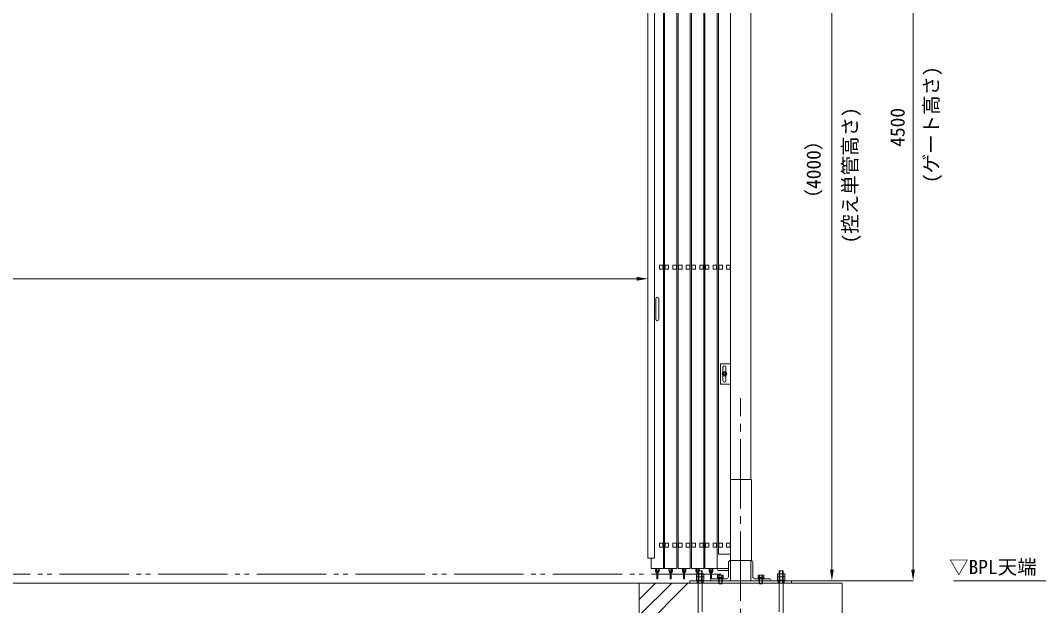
# Model space of a CAD drawing. Units: millimetres, scale not verified. Extents: x 54697 to 74822, y -14438 to 14438.
# Drawn here: x 62846 to 67867, y -11398 to -8511 of the extents above; entities that cross this region are included whole.
import ezdxf
from ezdxf.enums import TextEntityAlignment as Align

# ---------------------------------------------------------------- set-up
doc = ezdxf.new("R2010")
doc.units = ezdxf.units.MM
doc.header["$LTSCALE"] = 38
for name, pattern in [('CHAIN2', [12, 9, -1, 1, -1]), ('DASHED1', [1.8, 1.2, -0.6]), ('DOUBLE_CHAIN2', [12.8, 9, -1, 0.6, -0.6, 0.6, -1])]:
    doc.linetypes.add(name, pattern=pattern)
for name, color, linetype, lineweight in [('0-4_ﾊﾝﾄﾞﾙ', 7, 'Continuous', 18), ('0-5_ﾍﾞｰｽﾗｲﾝ', 5, 'Continuous', 18), ('0-6_ﾎﾞﾙﾄ類', 2, 'Continuous', 18), ('0-8_ﾜｲﾔｰﾛｰﾌﾟ', 7, 'DOUBLE_CHAIN2', 18), ('0-9_基礎工事用PCA大', 7, 'Continuous', 18), ('0-B_寸法', 3, 'Continuous', 18), ('0-C_側固定棒', 7, 'Continuous', 18), ('1-0_中央走行棒', 7, 'Continuous', 18), ('1-1_中央走行棒右', 7, 'Continuous', 18), ('1-4_通芯', 1, 'CHAIN2', 18), ('1-8_標準柱', 7, 'Continuous', 18), ('1-9_文字', 7, 'Continuous', 18)]:
    doc.layers.add(name, color=color, linetype=linetype, lineweight=lineweight)
doc.styles.add('ＭＳ ゴシック', font='')
doc.styles.get('ＭＳ ゴシック').set_extended_font_data('MS Gothic')

msp = doc.modelspace()

# ---------------------------------------------------------------- linework, layer by layer
at = {"layer": '0-4_ﾊﾝﾄﾞﾙ'}
for p, q in [((65978.4, -9884.94), (65978.4, -9984.93)), ((65994.39, -9884.94), (65994.39, -9984.93))]:
    msp.add_line(p, q, dxfattribs=at)
for centre, start, end in [((65986.41, -9884.94), 0, 180), ((65986.41, -9984.93), 180, 0)]:
    msp.add_arc(centre, 8.01, start, end, dxfattribs=at)
at = {"layer": '0-5_ﾍﾞｰｽﾗｲﾝ'}
for p, q in [((55097.4, -11287.5), (66897.39, -11287.5)), ((66647.4, -11275.5), (67247.4, -11275.5)), ((69097.41, -11275.5), (67446.33, -11275.5))]:
    msp.add_line(p, q, dxfattribs=at)
at = {"layer": '0-6_ﾎﾞﾙﾄ類'}
for p, q in [((66187.89, -11255.46), (66187.89, -11240.91)), ((66206.94, -11255.46), (66206.94, -11240.91)), ((66587.88, -11255.46), (66587.88, -11240.91)), ((66606.93, -11255.46), (66606.93, -11240.91)), ((66187.89, -11258.34), (66187.89, -11272.89)), ((66206.94, -11258.34), (66206.94, -11272.89)), ((66285.57, -11248.5), (66283.74, -11249.55)), ((66283.74, -11249.55), (66283.74, -11258.31)), ((66283.74, -11258.31), (66311.07, -11258.31)), ((66285.57, -11248.5), (66309.24, -11248.5)), ((66286.14, -11258.49), (66308.64, -11258.49)), ((66289.41, -11287.5), (66289.41, -11265.51)), ((66289.41, -11287.5), (66290.64, -11290.29)), ((66290.58, -11249.55), (66290.58, -11258.31)), ((66290.64, -11290.29), (66290.64, -11265.51)), ((66296.19, -11261.49), (66297.27, -11265.51)), ((66297.51, -11261.49), (66298.59, -11265.51)), ((66304.23, -11249.55), (66304.23, -11258.31)), ((66305.4, -11287.5), (66305.4, -11265.51)), ((66309.24, -11248.5), (66311.07, -11249.55)), ((66311.07, -11249.55), (66311.07, -11258.31)), ((66485.58, -11248.5), (66483.72, -11249.55)), ((66483.72, -11249.55), (66483.72, -11258.31)), ((66483.72, -11258.31), (66511.08, -11258.31)), ((66485.58, -11248.5), (66509.25, -11248.5)), ((66486.15, -11258.49), (66508.65, -11258.49)), ((66489.39, -11287.5), (66489.39, -11265.51)), ((66489.39, -11287.5), (66490.62, -11290.29)), ((66490.56, -11249.55), (66490.56, -11258.31)), ((66490.62, -11290.29), (66490.62, -11265.51)), ((66496.2, -11261.49), (66497.28, -11265.51)), ((66497.52, -11261.49), (66498.6, -11265.51)), ((66504.24, -11249.55), (66504.24, -11258.31)), ((66505.41, -11287.5), (66505.41, -11265.51)), ((66509.25, -11248.5), (66511.08, -11249.55)), ((66511.08, -11249.55), (66511.08, -11258.31)), ((66587.88, -11258.34), (66587.88, -11272.89)), ((66606.93, -11258.34), (66606.93, -11272.89))]:
    msp.add_line(p, q, dxfattribs=at)
for points in [[(66322.32, -10246.44), (66327.21, -10254.93), (66322.32, -10263.45), (66312.48, -10263.45), (66307.59, -10254.93), (66312.48, -10246.44)], [(66178.92, -11255.46), (66178.92, -11240.91), (66215.88, -11240.91), (66215.88, -11255.46), (66213.39, -11256.9), (66181.41, -11256.9)], [(66578.94, -11255.46), (66578.94, -11240.91), (66615.87, -11240.91), (66615.87, -11255.46), (66613.41, -11256.9), (66581.4, -11256.9)], [(66178.92, -11258.34), (66178.92, -11272.89), (66215.88, -11272.89), (66215.88, -11258.34), (66213.39, -11256.9), (66181.41, -11256.9)], [(66179.4, -11272.89), (66215.4, -11272.89), (66215.4, -11275.5), (66179.4, -11275.5)], [(66311.4, -11258.49), (66311.4, -11261.49), (66283.41, -11261.49), (66283.41, -11258.49)], [(66283.41, -11261.49), (66311.4, -11261.49), (66311.4, -11265.51), (66283.41, -11265.51)], [(66511.41, -11258.49), (66511.41, -11261.49), (66483.39, -11261.49), (66483.39, -11258.49)], [(66483.39, -11261.49), (66511.41, -11261.49), (66511.41, -11265.51), (66483.39, -11265.51)], [(66578.94, -11258.34), (66578.94, -11272.89), (66615.87, -11272.89), (66615.87, -11258.34), (66613.41, -11256.9), (66581.4, -11256.9)], [(66579.39, -11272.89), (66615.39, -11272.89), (66615.39, -11275.5), (66579.39, -11275.5)]]:
    msp.add_lwpolyline(points, close=True, dxfattribs=at)
for points in [[(66289.41, -11287.5), (66305.4, -11287.5), (66304.17, -11290.29)], [(66290.64, -11290.29), (66304.17, -11290.29), (66304.17, -11265.51)], [(66489.39, -11287.5), (66505.41, -11287.5), (66504.18, -11290.29)], [(66490.62, -11290.29), (66504.18, -11290.29), (66504.18, -11265.51)]]:
    msp.add_lwpolyline(points, dxfattribs=at)
for radius in [11.01, 8.49, 4.77, 4.23]:
    msp.add_circle((66317.4, -10254.93), radius, dxfattribs=at)
for centre, radius, start, end in [((66317.4, -10254.93), 8.91, 132.757, 167.243), ((66317.4, -10254.93), 8.91, 192.757, 227.243), ((66317.4, -10254.93), 8.91, 72.757, 107.243), ((66317.4, -10254.93), 8.91, 252.757, 287.243), ((66317.4, -10254.93), 8.91, 12.757, 47.243), ((66317.4, -10254.93), 8.91, 312.757, 347.243), ((66183.39, -11247.72), 8.94, 240, 300), ((66183.39, -11266.08), 8.94, 60, 120), ((66197.4, -11224.44), 32.46, 252.932, 287.068), ((66197.4, -11289.36), 32.46, 72.932, 107.068), ((66211.41, -11247.72), 8.94, 239.975, 300.025), ((66211.41, -11266.08), 8.94, 59.975, 120.025), ((66287.16, -11254.56), 6.06, 55.616, 124.384), ((66286.14, -11258.31), 0.21, 180, 270), ((66297.39, -11271.12), 22.62, 72.412, 107.588), ((66307.65, -11254.56), 6.06, 55.616, 124.384), ((66308.64, -11258.31), 0.21, 270, 0), ((66487.14, -11254.56), 6.06, 55.616, 124.384), ((66486.15, -11258.31), 0.21, 180, 270), ((66497.4, -11271.12), 22.62, 72.412, 107.588), ((66507.66, -11254.56), 6.06, 55.616, 124.384), ((66508.65, -11258.31), 0.21, 270, 0), ((66583.41, -11247.72), 8.94, 240, 300), ((66583.41, -11266.08), 8.94, 60, 120), ((66597.39, -11224.44), 32.46, 252.932, 287.068), ((66597.39, -11289.36), 32.46, 72.932, 107.068), ((66611.4, -11247.72), 8.94, 239.975, 300.025), ((66611.4, -11266.08), 8.94, 59.975, 120.025)]:
    msp.add_arc(centre, radius, start, end, dxfattribs=at)
at = {"layer": '0-8_ﾜｲﾔｰﾛｰﾌﾟ'}
msp.add_line((66299.01, -11242.5), (56495.79, -11242.5), dxfattribs=at)
at = {"layer": '0-9_基礎工事用PCA大'}
for p, q in [((65897.4, -11527.5), (66137.4, -11287.5)), ((65897.4, -11447.49), (66057.39, -11287.5)), ((65897.4, -11367.51), (65977.41, -11287.5))]:
    msp.add_line(p, q, dxfattribs=at)
at = {"layer": '0-9_基礎工事用PCA大', "color": 4, "linetype": 'DASHED1', "lineweight": 9}
for p, q in [((66182.7, -11275.5), (66182.7, -11287.5)), ((66212.4, -11275.5), (66212.4, -11287.5)), ((66289.41, -11275.5), (66289.41, -11287.5)), ((66305.4, -11275.5), (66305.4, -11287.5)), ((66489.39, -11275.5), (66489.39, -11287.5)), ((66505.41, -11275.5), (66505.41, -11287.5)), ((66582.39, -11275.5), (66582.39, -11287.5)), ((66612.39, -11275.5), (66612.39, -11287.5))]:
    msp.add_line(p, q, dxfattribs=at)
at = {"layer": '0-9_基礎工事用PCA大'}
for points in [[(66187.89, -11804.46), (66187.89, -11227.5), (66206.94, -11227.5), (66206.94, -11429.49)], [(66187.89, -11289.99), (66190.38, -11287.5), (66190.38, -11227.5), (66204.42, -11227.5), (66204.42, -11287.5), (66206.94, -11289.99)], [(66606.93, -11804.46), (66606.93, -11227.5), (66587.88, -11227.5), (66587.88, -11429.49)], [(66606.93, -11289.99), (66604.44, -11287.5), (66604.44, -11227.5), (66590.37, -11227.5), (66590.37, -11287.5), (66587.88, -11289.99)]]:
    msp.add_lwpolyline(points, dxfattribs=at)
for points in [[(65897.4, -12287.49), (66897.39, -12287.49), (66897.39, -11287.5), (65897.4, -11287.5)], [(66147.39, -11287.5), (66647.4, -11287.5), (66647.4, -11275.5), (66147.39, -11275.5)]]:
    msp.add_lwpolyline(points, close=True, dxfattribs=at)
at = {"layer": '0-B_寸法'}
for p, q in [((67247.4, -6830.49), (67247.4, -11220.51)), ((66847.41, -7330.5), (66847.41, -11220.51)), ((65940.39, -9345.3), (65940.39, -9786.9)), ((56955.39, -9785.91), (65885.4, -9785.91)), ((66448.41, -11275.5), (67248.39, -11275.5)), ((66536.85, -11275.5), (66848.4, -11275.5))]:
    msp.add_line(p, q, dxfattribs=at)
at = {"layer": '0-B_寸法', "color": 91}
for points in [[(65885.4, -9776.73), (65940.39, -9785.91), (65885.4, -9795.06)], [(66838.23, -11220.51), (66847.41, -11275.5), (66856.56, -11220.51)], [(67238.22, -11220.51), (67247.4, -11275.5), (67256.58, -11220.51)]]:
    msp.add_solid(points, dxfattribs=at)
at = {"layer": '0-C_側固定棒'}
for points in [[(66287.4, -11089.95), (66287.4, -7474.95), (66347.4, -7474.95), (66347.4, -11144.94), (66287.4, -11144.94)], [(66307.05, -9738.45), (66289.74, -9738.45), (66289.74, -9718.44), (66307.05, -9718.44)], [(66345.06, -9738.45), (66327.75, -9738.45), (66327.75, -9718.44), (66345.06, -9718.44)], [(66307.05, -11109.93), (66289.74, -11109.93), (66289.74, -11089.95), (66307.05, -11089.95)], [(66345.06, -11109.93), (66327.75, -11109.93), (66327.75, -11089.95), (66345.06, -11089.95)]]:
    msp.add_lwpolyline(points, close=True, dxfattribs=at)
at = {"layer": '1-0_中央走行棒'}
for p, q in [((66044.04, -11228.04), (66044.04, -11214.93)), ((66049.05, -11228.04), (66049.05, -11214.93)), ((66050.1, -11229.45), (66050.1, -11264.43)), ((66055.11, -11264.43), (66055.11, -11229.45)), ((66056.04, -11214.93), (66056.04, -11228.04)), ((66061.05, -11214.93), (66061.05, -11228.04)), ((66110.25, -11228.04), (66110.25, -11214.93)), ((66115.26, -11228.04), (66115.26, -11214.93)), ((66116.31, -11229.45), (66116.31, -11264.43)), ((66121.29, -11264.43), (66121.29, -11229.45)), ((66122.25, -11214.93), (66122.25, -11228.04)), ((66127.26, -11214.93), (66127.26, -11228.04)), ((66176.46, -11228.04), (66176.46, -11214.93)), ((66181.44, -11228.04), (66181.44, -11214.93)), ((66182.49, -11229.45), (66182.49, -11240.91)), ((66187.5, -11240.91), (66187.5, -11229.45)), ((66188.46, -11214.93), (66188.46, -11227.5)), ((66193.44, -11214.93), (66193.44, -11227.5)), ((66242.64, -11228.04), (66242.64, -11214.93)), ((66247.65, -11228.04), (66247.65, -11214.93)), ((66248.7, -11229.45), (66248.7, -11264.43)), ((66253.71, -11264.43), (66253.71, -11229.45)), ((66254.64, -11214.93), (66254.64, -11228.04)), ((66259.65, -11214.93), (66259.65, -11228.04))]:
    msp.add_line(p, q, dxfattribs=at)
for points in [[(66027.6, -6994.95), (66022.59, -6994.95), (66022.59, -11214.93), (66082.59, -11214.93), (66082.59, -6994.95), (66077.61, -6994.95)], [(66093.81, -6994.95), (66088.8, -6994.95), (66088.8, -11214.93), (66148.8, -11214.93), (66148.8, -6994.95), (66143.79, -6994.95)], [(66159.99, -6994.95), (66155.01, -6994.95), (66155.01, -11214.93), (66215.01, -11214.93), (66215.01, -7043.1)], [(66221.19, -7049.31), (66221.19, -11214.93), (66281.19, -11214.93), (66281.19, -7301.49)]]:
    msp.add_lwpolyline(points, dxfattribs=at)
for points in [[(66024.96, -9738.45), (66042.24, -9738.45), (66042.24, -9718.44), (66024.96, -9718.44)], [(66062.94, -9738.45), (66080.25, -9738.45), (66080.25, -9718.44), (66062.94, -9718.44)], [(66091.14, -9738.45), (66108.45, -9738.45), (66108.45, -9718.44), (66091.14, -9718.44)], [(66129.15, -9738.45), (66146.46, -9738.45), (66146.46, -9718.44), (66129.15, -9718.44)], [(66157.35, -9738.45), (66174.66, -9738.45), (66174.66, -9718.44), (66157.35, -9718.44)], [(66195.36, -9738.45), (66212.64, -9738.45), (66212.64, -9718.44), (66195.36, -9718.44)], [(66223.56, -9738.45), (66240.84, -9738.45), (66240.84, -9718.44), (66223.56, -9718.44)], [(66261.54, -9738.45), (66278.85, -9738.45), (66278.85, -9718.44), (66261.54, -9718.44)], [(66024.96, -11109.93), (66042.24, -11109.93), (66042.24, -11089.95), (66024.96, -11089.95)], [(66062.94, -11109.93), (66080.25, -11109.93), (66080.25, -11089.95), (66062.94, -11089.95)], [(66091.14, -11109.93), (66108.45, -11109.93), (66108.45, -11089.95), (66091.14, -11089.95)], [(66129.15, -11109.93), (66146.46, -11109.93), (66146.46, -11089.95), (66129.15, -11089.95)], [(66157.35, -11109.93), (66174.66, -11109.93), (66174.66, -11089.95), (66157.35, -11089.95)], [(66195.36, -11109.93), (66212.64, -11109.93), (66212.64, -11089.95), (66195.36, -11089.95)], [(66223.56, -11109.93), (66240.84, -11109.93), (66240.84, -11089.95), (66223.56, -11089.95)], [(66261.54, -11109.93), (66278.85, -11109.93), (66278.85, -11089.95), (66261.54, -11089.95)]]:
    msp.add_lwpolyline(points, close=True, dxfattribs=at)
for centre, radius, start, end in [((66052.56, -11228.04), 8.49, 180, 253.254), ((66052.56, -11228.04), 3.51, 180, 225.592), ((66052.59, -11229.45), 2.49, 0, 180), ((66052.56, -11228.04), 8.49, 287.463, 0), ((66052.56, -11228.04), 3.51, 316.787, 0), ((66118.74, -11228.04), 8.49, 180, 253.254), ((66118.74, -11228.04), 3.51, 180, 225.592), ((66118.8, -11229.45), 2.49, 0, 180), ((66118.74, -11228.04), 8.49, 287.463, 0), ((66118.74, -11228.04), 3.51, 316.787, 0), ((66184.95, -11228.04), 8.49, 180, 253.254), ((66184.95, -11228.04), 3.51, 180, 225.592), ((66185.01, -11229.45), 2.49, 0, 180), ((66184.95, -11228.04), 8.49, 287.463, 290.134), ((66184.95, -11228.04), 3.51, 316.787, 326.715), ((66251.16, -11228.04), 8.49, 180, 253.254), ((66251.16, -11228.04), 3.51, 180, 225.592), ((66251.19, -11229.45), 2.49, 0, 180), ((66251.16, -11228.04), 8.49, 287.463, 0), ((66251.16, -11228.04), 3.51, 316.787, 0), ((66052.59, -11264.43), 2.49, 180, 0), ((66118.8, -11264.43), 2.49, 180, 0), ((66251.19, -11264.43), 2.49, 180, 0)]:
    msp.add_arc(centre, radius, start, end, dxfattribs=at)
at = {"layer": '1-1_中央走行棒右'}
for p, q in [((65977.86, -11228.04), (65977.86, -11214.93)), ((65982.84, -11228.04), (65982.84, -11214.93)), ((65983.89, -11229.45), (65983.89, -11264.43)), ((65988.9, -11264.43), (65988.9, -11229.45)), ((65989.86, -11214.93), (65989.86, -11228.04)), ((65994.84, -11214.93), (65994.84, -11228.04))]:
    msp.add_line(p, q, dxfattribs=at)
msp.add_lwpolyline([(65956.41, -11164.95), (65956.41, -11214.93), (66016.41, -11214.93), (66016.41, -6994.95), (66011.4, -6994.95)], dxfattribs=at)
for points in [[(65940.39, -11164.95), (65972.4, -11164.95), (65972.4, -8414.94), (65940.39, -8414.94)], [(65996.76, -9738.45), (66014.04, -9738.45), (66014.04, -9718.44), (65996.76, -9718.44)], [(65996.76, -11109.93), (66014.04, -11109.93), (66014.04, -11089.95), (65996.76, -11089.95)]]:
    msp.add_lwpolyline(points, close=True, dxfattribs=at)
for centre, radius, start, end in [((65986.35, -11228.04), 8.49, 180, 253.254), ((65986.35, -11228.04), 3.51, 180, 225.592), ((65986.41, -11229.45), 2.49, 0, 180), ((65986.35, -11228.04), 8.49, 287.463, 0), ((65986.35, -11228.04), 3.51, 316.787, 0), ((65986.41, -11264.43), 2.49, 180, 0)]:
    msp.add_arc(centre, radius, start, end, dxfattribs=at)
at = {"layer": '1-4_通芯'}
msp.add_line((66397.41, -12287.49), (66397.41, -10375.5), dxfattribs=at)
at = {"layer": '1-8_標準柱'}
for p, q in [((66347.4, -10775.49), (66347.4, -7325.49)), ((66447.39, -10775.49), (66447.39, -7325.49)), ((66309.9, -10222.5), (66309.9, -10246.89)), ((66324.9, -10246.89), (66324.9, -10222.5)), ((66309.9, -10263), (66309.9, -10288.5)), ((66324.9, -10288.5), (66324.9, -10263)), ((66337.41, -11185.5), (66337.41, -11255.49)), ((66457.41, -11185.5), (66457.41, -11255.49)), ((66327.39, -11265.51), (66257.4, -11265.51)), ((66347.4, -11275.5), (66447.39, -11275.5)), ((66467.4, -11265.51), (66537.39, -11265.51))]:
    msp.add_line(p, q, dxfattribs=at)
at = {"layer": '1-8_標準柱', "color": 4, "linetype": 'DASHED1', "lineweight": 9}
for p, q in [((66287.4, -11265.51), (66287.4, -11275.5)), ((66307.41, -11265.51), (66307.41, -11275.5)), ((66487.41, -11265.51), (66487.41, -11275.5)), ((66507.39, -11265.51), (66507.39, -11275.5))]:
    msp.add_line(p, q, dxfattribs=at)
at = {"layer": '1-8_標準柱'}
for points in [[(66347.4, -10205.49), (66297.39, -10205.49), (66297.39, -10305.51), (66347.4, -10305.51)], [(66450.6, -10775.49), (66347.4, -10775.49), (66347.4, -11175.51), (66450.6, -11175.51)]]:
    msp.add_lwpolyline(points, close=True, dxfattribs=at)
for points in [[(66247.41, -11275.5), (66347.4, -11275.5), (66347.4, -11175.51)], [(66547.41, -11275.5), (66447.39, -11275.5), (66447.39, -11175.51)], [(66288.39, -11215.5), (66337.41, -11215.5), (66337.41, -11225.49), (66288.39, -11225.49)]]:
    msp.add_lwpolyline(points, dxfattribs=at)
for centre, radius, start, end in [((66317.4, -10222.5), 7.5, 0, 180), ((66317.4, -10288.5), 7.5, 180, 0), ((66347.4, -11185.5), 9.99, 90, 180), ((66447.39, -11185.5), 9.99, 0, 90), ((66288.39, -11220.51), 5.01, 90, 270), ((66257.4, -11275.5), 9.99, 90, 180), ((66327.39, -11255.49), 9.99, 270, 0), ((66467.4, -11255.49), 9.99, 180, 270), ((66537.39, -11275.5), 9.99, 0, 90)]:
    msp.add_arc(centre, radius, start, end, dxfattribs=at)

# ---------------------------------------------------------------- texts
at = {"layer": '0-B_寸法', "style": 'ＭＳ ゴシック'}
for s, p in [('(ゲート高さ)', (67392.99, -9313.5)), ('(控え単管高さ)', (66993, -9611.49)), ('4500', (67227, -9134.58)), ('（4000）', (66813.15, -9438.93))]:
    msp.add_text(s, height=70.38, rotation=90, dxfattribs=at).set_placement(p, align=Align.BOTTOM_LEFT)
at = {"layer": '1-9_文字', "style": 'ＭＳ ゴシック'}
msp.add_text('▽BPL天端', height=70.38, dxfattribs=at).set_placement((67425.21, -11264.1), align=Align.BOTTOM_LEFT)

doc.saveas('drawing.dxf')
